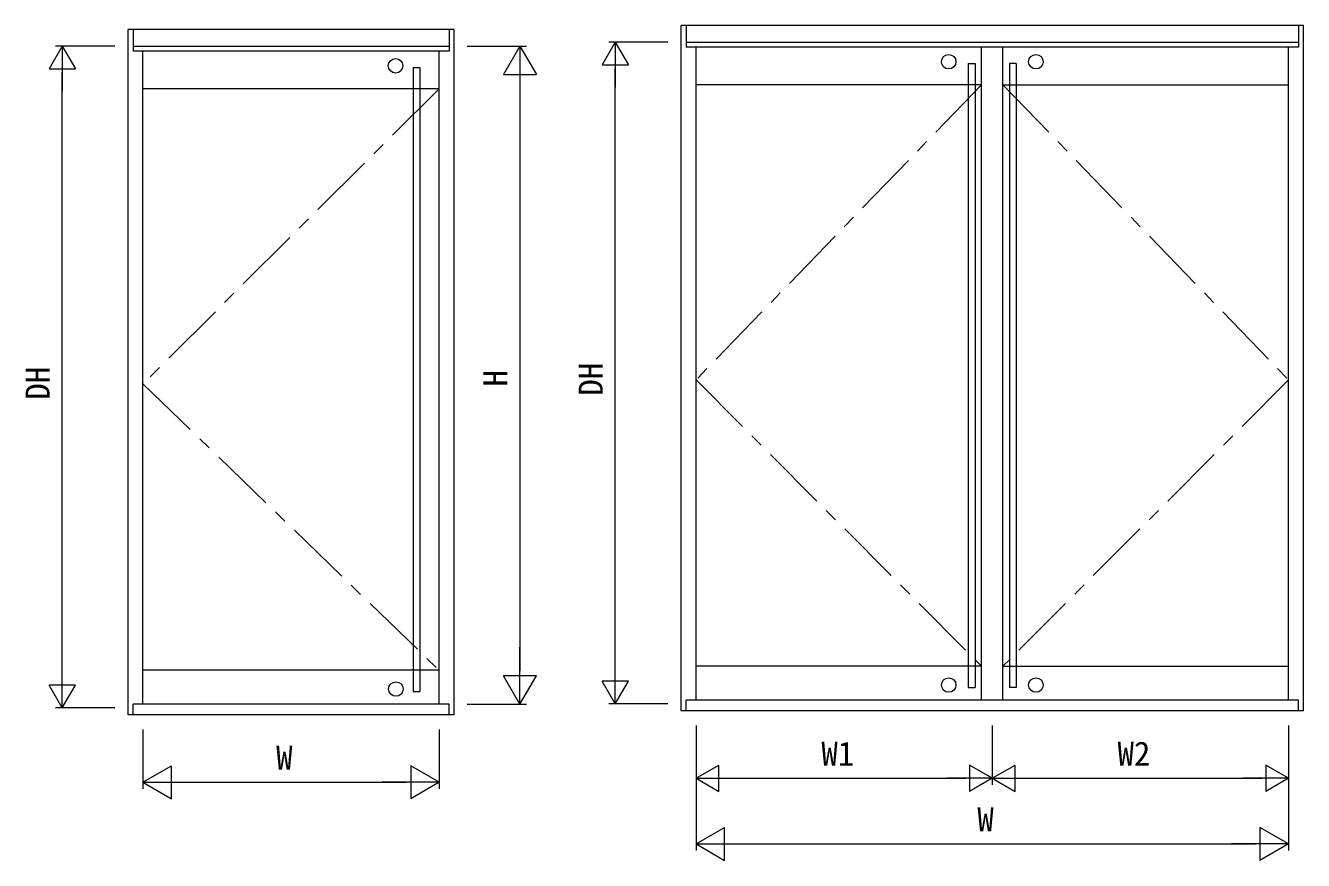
# Model space of a CAD drawing. Units: millimetres, scale not verified. Extents: x -594 to 539, y -420 to 386.
# Drawn here: x -62.2 to 132, y 121.1 to 247.9 of the extents above; entities that cross this region are included whole.
import ezdxf
from ezdxf.enums import TextEntityAlignment as Align

# ---------------------------------------------------------------- set-up
doc = ezdxf.new("R2010")
doc.units = ezdxf.units.MM
doc.header["$LTSCALE"] = 2
doc.linetypes.add('CHAIN1', pattern=[8, 5, -1, 1, -1])
doc.layers.add('0-4_YKK_D', color=6, linetype='Continuous', lineweight=9)
doc.layers.add('0-5_YKK_A1', color=4, linetype='Continuous', lineweight=9)
doc.styles.add('ＭＳ ゴシック', font='')
doc.styles.get('ＭＳ ゴシック').set_extended_font_data('MS Gothic')

msp = doc.modelspace()

# ---------------------------------------------------------------- linework, layer by layer
at = {"layer": '0-4_YKK_D'}
for p, q in [((-56.602, 244.807), (-58.602, 241.343)), ((-48.602, 244.807), (-57.602, 244.807)), ((-56.602, 244.807), (-54.602, 241.343)), ((-56.602, 244.807), (-56.602, 237.879)), ((4.949, 244.807), (13.948, 244.807)), ((12.948, 244.807), (10.448, 240.477)), ((12.948, 244.807), (15.448, 240.477)), ((12.948, 244.807), (12.948, 236.147)), ((27.432, 245.421), (25.432, 241.957)), ((35.432, 245.421), (26.432, 245.421)), ((27.432, 245.421), (29.432, 241.957)), ((27.432, 245.421), (27.432, 238.493)), ((-58.602, 241.343), (-54.602, 241.343)), ((-56.602, 148.257), (-56.602, 240.807)), ((25.432, 241.957), (29.432, 241.957)), ((27.432, 148.871), (27.432, 241.421)), ((10.448, 240.477), (15.448, 240.477)), ((12.948, 239.807), (12.948, 149.807)), ((12.948, 144.807), (12.948, 153.467)), ((27.432, 144.871), (27.432, 151.799)), ((-56.602, 144.257), (-56.602, 151.185)), ((-56.602, 144.257), (-58.602, 147.721)), ((-54.602, 147.721), (-58.602, 147.721)), ((-56.602, 144.257), (-54.602, 147.721)), ((12.948, 144.807), (10.448, 149.137)), ((15.448, 149.137), (10.448, 149.137)), ((12.948, 144.807), (15.448, 149.137)), ((27.432, 144.871), (25.432, 148.335)), ((29.432, 148.335), (25.432, 148.335)), ((27.432, 144.871), (29.432, 148.335)), ((-48.602, 144.257), (-57.602, 144.257)), ((4.949, 144.807), (13.948, 144.807)), ((35.432, 144.871), (26.432, 144.871)), ((-44.327, 140.957), (-44.327, 131.957)), ((0.673, 140.957), (0.673, 131.957)), ((39.707, 141.571), (39.707, 132.571)), ((39.707, 141.571), (39.707, 122.571)), ((84.707, 141.571), (84.707, 132.571)), ((84.707, 141.571), (84.707, 132.571)), ((129.707, 141.571), (129.707, 132.571)), ((129.707, 141.571), (129.707, 122.571)), ((-44.327, 132.957), (-39.996, 135.457)), ((-39.996, 130.457), (-39.996, 135.457)), ((0.673, 132.957), (-3.657, 135.457)), ((-3.657, 135.457), (-3.657, 130.457)), ((39.707, 133.571), (43.171, 135.571)), ((43.171, 131.571), (43.171, 135.571)), ((84.707, 133.571), (81.243, 135.571)), ((81.243, 135.571), (81.243, 131.571)), ((84.707, 133.571), (88.171, 135.571)), ((88.171, 131.571), (88.171, 135.571)), ((129.707, 133.571), (126.243, 135.571)), ((126.243, 135.571), (126.243, 131.571)), ((-44.327, 132.957), (-39.996, 130.457)), ((-44.327, 132.957), (-35.666, 132.957)), ((-39.327, 132.957), (-4.327, 132.957)), ((0.673, 132.957), (-7.987, 132.957)), ((0.673, 132.957), (-3.657, 130.457)), ((39.707, 133.571), (43.171, 131.571)), ((39.707, 133.571), (46.635, 133.571)), ((43.707, 133.571), (80.707, 133.571)), ((84.707, 133.571), (77.779, 133.571)), ((84.707, 133.571), (81.243, 131.571)), ((84.707, 133.571), (88.171, 131.571)), ((84.707, 133.571), (91.635, 133.571)), ((88.707, 133.571), (125.707, 133.571)), ((129.707, 133.571), (122.779, 133.571)), ((129.707, 133.571), (126.243, 131.571)), ((39.707, 123.571), (44.037, 126.071)), ((44.037, 121.071), (44.037, 126.071)), ((129.707, 123.571), (125.377, 126.071)), ((125.377, 126.071), (125.377, 121.071)), ((39.707, 123.571), (44.037, 121.071)), ((39.707, 123.571), (48.368, 123.571)), ((44.707, 123.571), (124.707, 123.571)), ((129.707, 123.571), (121.047, 123.571)), ((129.707, 123.571), (125.377, 121.071))]:
    msp.add_line(p, q, dxfattribs=at)
at = {"layer": '0-5_YKK_A1'}
for p, q in [((2.948, 247.307), (-46.602, 247.307)), ((-46.602, 143.207), (-46.602, 247.307)), ((-45.827, 247.307), (-45.827, 244.007)), ((2.173, 247.307), (2.173, 244.007)), ((2.948, 143.207), (2.948, 247.307)), ((131.982, 247.921), (37.432, 247.921)), ((37.432, 143.821), (37.432, 247.921)), ((38.207, 247.921), (38.207, 244.621)), ((131.207, 247.921), (131.207, 244.621)), ((131.982, 143.821), (131.982, 247.921)), ((-45.827, 244.807), (2.173, 244.807)), ((38.207, 245.421), (131.207, 245.421)), ((2.173, 244.007), (-45.827, 244.007)), ((-44.327, 144.807), (-44.327, 244.007)), ((0.673, 144.807), (0.673, 244.007)), ((131.207, 244.621), (38.207, 244.621)), ((39.707, 145.421), (39.707, 244.621)), ((83.082, 145.421), (83.082, 244.621)), ((86.332, 145.421), (86.332, 244.621)), ((129.707, 145.421), (129.707, 244.621)), ((-3.302, 241.532), (-2.252, 241.532)), ((-2.252, 241.532), (-2.252, 146.732)), ((81.057, 242.146), (82.107, 242.146)), ((82.107, 242.146), (82.107, 147.346)), ((87.307, 242.146), (87.307, 147.346)), ((88.357, 242.146), (87.307, 242.146)), ((83.082, 238.921), (39.707, 238.921)), ((86.332, 238.921), (129.707, 238.921)), ((0.673, 238.307), (-44.327, 238.307)), ((0.673, 149.957), (-44.327, 149.957)), ((83.082, 150.571), (39.707, 150.571)), ((86.332, 150.571), (129.707, 150.571)), ((2.173, 144.807), (-45.827, 144.807)), ((-45.827, 143.207), (-45.827, 144.807)), ((2.173, 143.207), (2.173, 144.807)), ((131.982, 143.821), (37.432, 143.821)), ((131.207, 145.421), (38.207, 145.421)), ((38.207, 143.821), (38.207, 145.421)), ((131.207, 143.821), (131.207, 145.421)), ((2.948, 143.207), (-46.602, 143.207))]:
    msp.add_line(p, q, dxfattribs=at)
for points in [[(-3.302, 241.532), (-3.302, 146.732), (-2.252, 146.732)], [(81.057, 242.146), (81.057, 147.346), (82.107, 147.346)], [(88.357, 242.146), (88.357, 147.346), (87.307, 147.346)]]:
    msp.add_lwpolyline(points, dxfattribs=at)
at = {"layer": '0-5_YKK_A1', "linetype": 'CHAIN1'}
for points in [[(83.082, 238.921), (39.707, 194.096), (83.082, 150.571)], [(86.332, 238.921), (129.707, 194.096), (86.332, 150.571)], [(0.673, 238.307), (-44.327, 193.482), (0.673, 149.957)]]:
    msp.add_lwpolyline(points, dxfattribs=at)
at = {"layer": '0-5_YKK_A1'}
for centre in [(-5.952, 241.807), (78.082, 242.421), (91.332, 242.421), (-5.902, 147.107), (78.082, 147.721), (91.332, 147.721)]:
    msp.add_circle(centre, 1.1, dxfattribs=at)

# ---------------------------------------------------------------- texts
at = {"layer": '0-4_YKK_D', "color": 4, "style": 'ＭＳ ゴシック'}
for s, p in [('DH', (26.632, 191.696)), ('DH', (-57.402, 191.082)), ('H', (12.148, 193.082))]:
    msp.add_text(s, height=3.666, rotation=90, dxfattribs=at).set_placement(p, align=Align.BOTTOM_LEFT)
for s, p in [('W', (-24.095, 133.757)), ('W1', (58.738, 134.371)), ('W2', (103.738, 134.371)), ('W', (82.438, 124.371))]:
    msp.add_text(s, height=3.666, dxfattribs=at).set_placement(p, align=Align.BOTTOM_LEFT)

doc.saveas('drawing.dxf')
